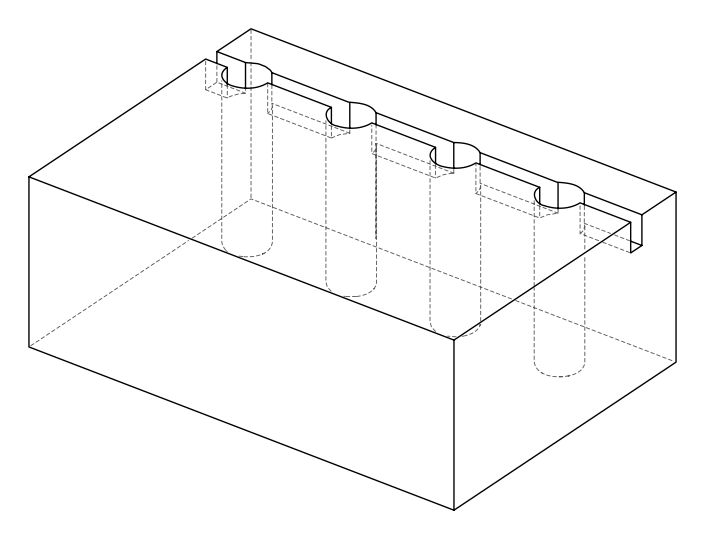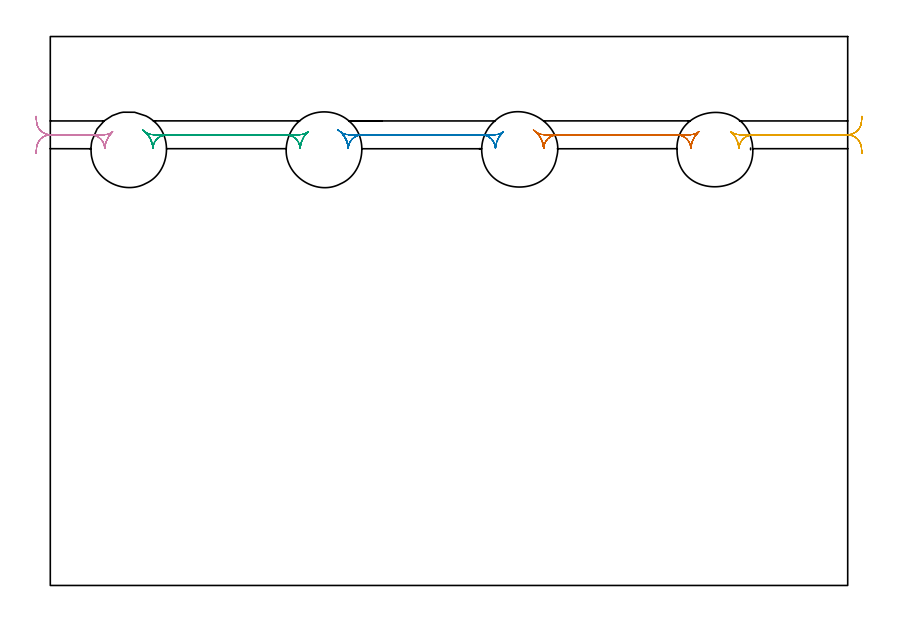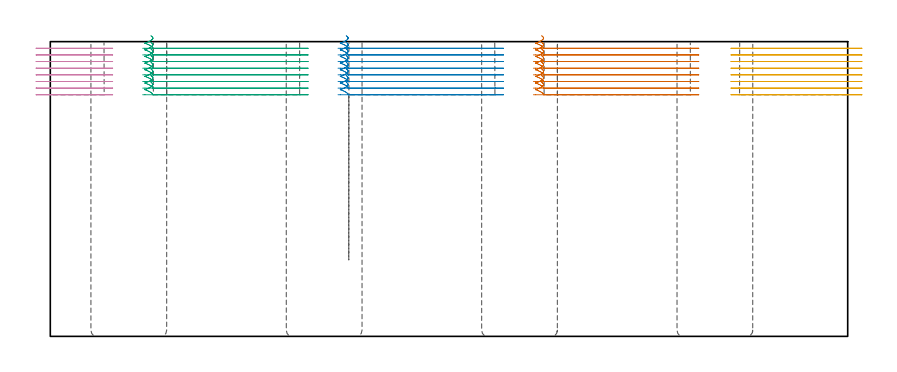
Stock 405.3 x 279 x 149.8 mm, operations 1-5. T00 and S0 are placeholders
(PLAN: 9 operations, 1 tool changes, 73.9 min)
(1 MILL_RECTANGULAR_SLOT | SLOT_RECTANGULAR | UGT0201_132 | Follow Part, ap 3.5, ae 75% | 3.69 min | 40944 mm3)
(2 MILL_RECTANGULAR_SLOT_1 | SLOT_RECTANGULAR_1 | UGT0201_132 | Follow Part, ap 3.5, ae 75% | 3.69 min | 40973 mm3)
(3 MILL_RECTANGULAR_SLOT_2 | SLOT_RECTANGULAR_2 | UGT0201_132 | Follow Part, ap 3.5, ae 75% | 3.69 min | 40939 mm3)
(4 MILL_RECTANGULAR_SLOT_3 | SLOT_RECTANGULAR_3 | UGT0201_132 | Follow Part, ap 3.5, ae 75% | 1.71 min | 16488 mm3)
(5 MILL_RECTANGULAR_SLOT_4 | SLOT_RECTANGULAR_4 | UGT0201_132 | Follow Part, ap 3.5, ae 75% | 2.6 min | 26988 mm3)
(6 MILL_THROUGH_HOLE_FROM_SOLID_MATERIAL | STEP1HOLE | NXT0201_007 | Circular | 14.64 min | 157634 mm3)
(7 MILL_THROUGH_HOLE_FROM_SOLID_MATERIAL_1 | STEP1HOLE_1 | NXT0201_007 | Circular | 14.64 min | 157631 mm3)
(8 MILL_THROUGH_HOLE_FROM_SOLID_MATERIAL_2 | STEP1HOLE_2 | NXT0201_007 | Circular | 14.64 min | 157633 mm3)
(9 MILL_THROUGH_HOLE_FROM_SOLID_MATERIAL_3 | STEP1HOLE_3 | NXT0201_007 | Circular | 14.64 min | 158179 mm3)
(TOOL UGT0201_132 | Carbide End Mill 14.0 | D14 FL30 Z4)
(TOOL NXT0201_007 | ENDMILL 25mm [R216.25-25050GCK54P 1620] | D25 R3 FL54 Z5)
(OP 1 MILL_RECTANGULAR_SLOT)
G17 G21 G94 G90
T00 M6
G54
G17 G0 G90 X249.705 Y226.444 S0 M3
G43 Z159.8 H0
Z152.8
G94 G1 X249.923 Y225.938 Z152.652 F250.
X250.216 Y225.094 Z152.413
X250.447 Y224.231 Z152.173
X250.614 Y223.353 Z151.934
X250.717 Y222.466 Z151.695
X250.734 Y222.116 Z151.601
X250.744 Y222.117 Z151.598
X250.734 Y222.116 Z151.595
X250.717 Y222.466 Z151.502
X250.614 Y223.353 Z151.262
X250.447 Y224.231 Z151.023
X250.216 Y225.094 Z150.784
X249.923 Y225.938 Z150.544
X249.57 Y226.758 Z150.305
X249.157 Y227.551 Z150.065
X248.688 Y228.311 Z149.826
X248.165 Y229.035 Z149.587
X247.59 Y229.719 Z149.347
X246.967 Y230.359 Z149.108
X246.708 Y230.594 Z149.014
X246.714 Y230.601 Z149.012
X246.708 Y230.594 Z149.009
X246.967 Y230.359 Z148.915
X247.59 Y229.719 Z148.676
X248.165 Y229.035 Z148.436
X248.688 Y228.311 Z148.197
X249.157 Y227.551 Z147.958
X249.57 Y226.758 Z147.718
X249.923 Y225.938 Z147.479
X250.216 Y225.094 Z147.239
X250.447 Y224.231 Z147.
X250.614 Y223.353 Z146.761
X250.717 Y222.466 Z146.521
X250.734 Y222.116 Z146.428
X250.744 Y222.117 Z146.425
G2 X257.744 Y229. R7. F500.
G1 X318.556
G2 X325.556 Y222.117 R7.
G1 X325.566 Y222.116
G2 X329.592 Y230.594 R12.25
G1 X329.586 Y230.601
G2 X325.254 Y229.1 R7.
G1 X251.046
G2 X246.714 Y230.601 R7.
G1 X245.536 Y231.529 F250.
G0 Z159.8
X249.705 Y226.444
Z149.425
G1 X249.923 Y225.938 Z149.277
X250.216 Y225.094 Z149.038
X250.447 Y224.231 Z148.798
X250.614 Y223.353 Z148.559
X250.717 Y222.466 Z148.32
X250.734 Y222.116 Z148.226
X250.744 Y222.117 Z148.223
X250.734 Y222.116 Z148.22
X250.717 Y222.466 Z148.127
X250.614 Y223.353 Z147.887
X250.447 Y224.231 Z147.648
X250.216 Y225.094 Z147.409
X249.923 Y225.938 Z147.169
X249.57 Y226.758 Z146.93
X249.157 Y227.551 Z146.69
X248.688 Y228.311 Z146.451
X248.165 Y229.035 Z146.212
X247.59 Y229.719 Z145.972
X246.967 Y230.359 Z145.733
X246.708 Y230.594 Z145.639
X246.714 Y230.601 Z145.637
X246.708 Y230.594 Z145.634
X246.967 Y230.359 Z145.54
X247.59 Y229.719 Z145.301
X248.165 Y229.035 Z145.061
X248.688 Y228.311 Z144.822
X249.157 Y227.551 Z144.583
X249.57 Y226.758 Z144.343
X249.923 Y225.938 Z144.104
X250.216 Y225.094 Z143.865
X250.447 Y224.231 Z143.625
X250.614 Y223.353 Z143.386
X250.717 Y222.466 Z143.146
X250.734 Y222.116 Z143.053
X250.744 Y222.117 Z143.05
G2 X257.744 Y229. R7. F500.
G1 X318.556
G2 X325.556 Y222.117 R7.
G1 X325.566 Y222.116
G2 X329.592 Y230.594 R12.25
G1 X329.586 Y230.601
G2 X325.254 Y229.1 R7.
G1 X251.046
G2 X246.714 Y230.601 R7.
G1 X245.536 Y231.529 F250.
G0 Z159.8
X249.705 Y226.444
Z146.05
G1 X249.923 Y225.938 Z145.902
X250.216 Y225.094 Z145.663
X250.447 Y224.231 Z145.423
X250.614 Y223.353 Z145.184
X250.717 Y222.466 Z144.945
X250.734 Y222.116 Z144.851
X250.744 Y222.117 Z144.848
X250.734 Y222.116 Z144.845
X250.717 Y222.466 Z144.752
X250.614 Y223.353 Z144.512
X250.447 Y224.231 Z144.273
X250.216 Y225.094 Z144.034
X249.923 Y225.938 Z143.794
X249.57 Y226.758 Z143.555
X249.157 Y227.551 Z143.315
X248.688 Y228.311 Z143.076
X248.165 Y229.035 Z142.837
X247.59 Y229.719 Z142.597
X246.967 Y230.359 Z142.358
X246.708 Y230.594 Z142.264
X246.714 Y230.601 Z142.262
X246.708 Y230.594 Z142.259
X246.967 Y230.359 Z142.165
X247.59 Y229.719 Z141.926
X248.165 Y229.035 Z141.686
X248.688 Y228.311 Z141.447
X249.157 Y227.551 Z141.208
X249.57 Y226.758 Z140.968
X249.923 Y225.938 Z140.729
X250.216 Y225.094 Z140.49
X250.447 Y224.231 Z140.25
X250.614 Y223.353 Z140.011
X250.717 Y222.466 Z139.771
X250.734 Y222.116 Z139.678
X250.744 Y222.117 Z139.675
G2 X257.744 Y229. R7. F500.
G1 X318.556
G2 X325.556 Y222.117 R7.
G1 X325.566 Y222.116
G2 X329.592 Y230.594 R12.25
G1 X329.586 Y230.601
G2 X325.254 Y229.1 R7.
G1 X251.046
G2 X246.714 Y230.601 R7.
G1 X245.536 Y231.529 F250.
G0 Z159.8
X249.705 Y226.444
Z142.675
G1 X249.923 Y225.938 Z142.527
X250.216 Y225.094 Z142.288
X250.447 Y224.231 Z142.048
X250.614 Y223.353 Z141.809
X250.717 Y222.466 Z141.57
X250.734 Y222.116 Z141.476
X250.744 Y222.117 Z141.473
X250.734 Y222.116 Z141.471
X250.717 Y222.466 Z141.377
X250.614 Y223.353 Z141.137
X250.447 Y224.231 Z140.898
X250.216 Y225.094 Z140.659
X249.923 Y225.938 Z140.419
X249.57 Y226.758 Z140.18
X249.157 Y227.551 Z139.941
X248.688 Y228.311 Z139.701
X248.165 Y229.035 Z139.462
X247.59 Y229.719 Z139.222
X246.967 Y230.359 Z138.983
X246.708 Y230.594 Z138.889
X246.714 Y230.601 Z138.887
X246.708 Y230.594 Z138.884
X246.967 Y230.359 Z138.79
X247.59 Y229.719 Z138.551
X248.165 Y229.035 Z138.311
X248.688 Y228.311 Z138.072
X249.157 Y227.551 Z137.833
X249.57 Y226.758 Z137.593
X249.923 Y225.938 Z137.354
X250.216 Y225.094 Z137.115
X250.447 Y224.231 Z136.875
X250.614 Y223.353 Z136.636
X250.717 Y222.466 Z136.396
X250.734 Y222.116 Z136.303
X250.744 Y222.117 Z136.3
G2 X257.744 Y229. R7. F500.
G1 X318.556
G2 X325.556 Y222.117 R7.
G1 X325.566 Y222.116
G2 X329.592 Y230.594 R12.25
G1 X329.586 Y230.601
G2 X325.254 Y229.1 R7.
G1 X251.046
G2 X246.714 Y230.601 R7.
G1 X245.536 Y231.529 F250.
G0 Z159.8
X249.705 Y226.444
Z139.3
G1 X249.923 Y225.938 Z139.152
X250.216 Y225.094 Z138.913
X250.447 Y224.231 Z138.673
X250.614 Y223.353 Z138.434
X250.717 Y222.466 Z138.195
X250.734 Y222.116 Z138.101
X250.744 Y222.117 Z138.098
X250.734 Y222.116 Z138.096
X250.717 Y222.466 Z138.002
X250.614 Y223.353 Z137.762
X250.447 Y224.231 Z137.523
X250.216 Y225.094 Z137.284
X249.923 Y225.938 Z137.044
X249.57 Y226.758 Z136.805
X249.157 Y227.551 Z136.566
X248.688 Y228.311 Z136.326
X248.165 Y229.035 Z136.087
X247.59 Y229.719 Z135.847
X246.967 Y230.359 Z135.608
X246.708 Y230.594 Z135.514
X246.714 Y230.601 Z135.512
X246.708 Y230.594 Z135.509
X246.967 Y230.359 Z135.415
X247.59 Y229.719 Z135.176
X248.165 Y229.035 Z134.936
X248.688 Y228.311 Z134.697
X249.157 Y227.551 Z134.458
X249.57 Y226.758 Z134.218
X249.923 Y225.938 Z133.979
X250.216 Y225.094 Z133.74
X250.447 Y224.231 Z133.5
X250.614 Y223.353 Z133.261
X250.717 Y222.466 Z133.021
X250.734 Y222.116 Z132.928
X250.744 Y222.117 Z132.925
G2 X257.744 Y229. R7. F500.
G1 X318.556
G2 X325.556 Y222.117 R7.
G1 X325.566 Y222.116
G2 X329.592 Y230.594 R12.25
G1 X329.586 Y230.601
G2 X325.254 Y229.1 R7.
G1 X251.046
G2 X246.714 Y230.601 R7.
G1 X245.536 Y231.529 F250.
G0 Z159.8
X249.705 Y226.444
Z135.925
G1 X249.923 Y225.938 Z135.777
X250.216 Y225.094 Z135.538
X250.447 Y224.231 Z135.298
X250.614 Y223.353 Z135.059
X250.717 Y222.466 Z134.82
X250.734 Y222.116 Z134.726
X250.744 Y222.117 Z134.723
X250.734 Y222.116 Z134.721
X250.717 Y222.466 Z134.627
X250.614 Y223.353 Z134.387
X250.447 Y224.231 Z134.148
X250.216 Y225.094 Z133.909
X249.923 Y225.938 Z133.669
X249.57 Y226.758 Z133.43
X249.157 Y227.551 Z133.191
X248.688 Y228.311 Z132.951
X248.165 Y229.035 Z132.712
X247.59 Y229.719 Z132.472
X246.967 Y230.359 Z132.233
X246.708 Y230.594 Z132.139
X246.714 Y230.601 Z132.137
X246.708 Y230.594 Z132.134
X246.967 Y230.359 Z132.04
X247.59 Y229.719 Z131.801
X248.165 Y229.035 Z131.561
X248.688 Y228.311 Z131.322
X249.157 Y227.551 Z131.083
X249.57 Y226.758 Z130.843
X249.923 Y225.938 Z130.604
X250.216 Y225.094 Z130.365
X250.447 Y224.231 Z130.125
X250.614 Y223.353 Z129.886
X250.717 Y222.466 Z129.646
X250.734 Y222.116 Z129.553
X250.744 Y222.117 Z129.55
G2 X257.744 Y229. R7. F500.
G1 X318.556
G2 X325.556 Y222.117 R7.
G1 X325.566 Y222.116
G2 X329.592 Y230.594 R12.25
G1 X329.586 Y230.601
G2 X325.254 Y229.1 R7.
G1 X251.046
G2 X246.714 Y230.601 R7.
G1 X245.536 Y231.529 F250.
G0 Z159.8
X249.705 Y226.444
Z132.55
G1 X249.923 Y225.938 Z132.402
X250.216 Y225.094 Z132.163
X250.447 Y224.231 Z131.923
X250.614 Y223.353 Z131.684
X250.717 Y222.466 Z131.445
X250.734 Y222.116 Z131.351
X250.744 Y222.117 Z131.348
X250.734 Y222.116 Z131.346
X250.717 Y222.466 Z131.252
X250.614 Y223.353 Z131.012
X250.447 Y224.231 Z130.773
X250.216 Y225.094 Z130.534
X249.923 Y225.938 Z130.294
X249.57 Y226.758 Z130.055
X249.157 Y227.551 Z129.816
X248.688 Y228.311 Z129.576
X248.165 Y229.035 Z129.337
X247.59 Y229.719 Z129.097
X246.967 Y230.359 Z128.858
X246.708 Y230.594 Z128.764
X246.714 Y230.601 Z128.762
X246.708 Y230.594 Z128.759
X246.967 Y230.359 Z128.665
X247.59 Y229.719 Z128.426
X248.165 Y229.035 Z128.186
X248.688 Y228.311 Z127.947
X249.157 Y227.551 Z127.708
X249.57 Y226.758 Z127.468
X249.923 Y225.938 Z127.229
X250.216 Y225.094 Z126.99
X250.447 Y224.231 Z126.75
X250.614 Y223.353 Z126.511
X250.717 Y222.466 Z126.271
X250.734 Y222.116 Z126.178
X250.744 Y222.117 Z126.175
G2 X257.744 Y229. R7. F500.
G1 X318.556
G2 X325.556 Y222.117 R7.
G1 X325.566 Y222.116
G2 X329.592 Y230.594 R12.25
G1 X329.586 Y230.601
G2 X325.254 Y229.1 R7.
G1 X251.046
G2 X246.714 Y230.601 R7.
G1 X245.536 Y231.529 F250.
G0 Z159.8
X249.705 Y226.444
Z129.175
G1 X249.923 Y225.938 Z129.027
X250.216 Y225.094 Z128.788
X250.447 Y224.231 Z128.548
X250.614 Y223.353 Z128.309
X250.717 Y222.466 Z128.07
X250.734 Y222.116 Z127.976
X250.744 Y222.117 Z127.973
X250.734 Y222.116 Z127.971
X250.717 Y222.466 Z127.877
X250.614 Y223.353 Z127.637
X250.447 Y224.231 Z127.398
X250.216 Y225.094 Z127.159
X249.923 Y225.938 Z126.919
X249.57 Y226.758 Z126.68
X249.157 Y227.551 Z126.441
X248.688 Y228.311 Z126.201
X248.165 Y229.035 Z125.962
X247.59 Y229.719 Z125.722
X246.967 Y230.359 Z125.483
X246.708 Y230.594 Z125.389
X246.714 Y230.601 Z125.387
X246.708 Y230.594 Z125.384
X246.967 Y230.359 Z125.29
X247.59 Y229.719 Z125.051
X248.165 Y229.035 Z124.811
X248.688 Y228.311 Z124.572
X249.157 Y227.551 Z124.333
X249.57 Y226.758 Z124.093
X249.923 Y225.938 Z123.854
X250.216 Y225.094 Z123.615
X250.447 Y224.231 Z123.375
X250.614 Y223.353 Z123.136
X250.717 Y222.466 Z122.896
X250.734 Y222.116 Z122.803
X250.744 Y222.117 Z122.8
G2 X257.744 Y229. R7. F500.
G1 X318.556
G2 X325.556 Y222.117 R7.
G1 X325.566 Y222.116
G2 X329.592 Y230.594 R12.25
G1 X329.586 Y230.601
G2 X325.254 Y229.1 R7.
G1 X251.046
G2 X246.714 Y230.601 R7.
G1 X245.536 Y231.529 F250.
G0 Z159.8
M5
M2
(OP 2 MILL_RECTANGULAR_SLOT_1)
G17 G21 G94 G90
T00 M6
G54
G17 G0 G90 X150.405 Y226.444 S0 M3
G43 Z159.8 H0
Z152.8
G94 G1 X150.623 Y225.938 Z152.652 F250.
X150.916 Y225.094 Z152.413
X151.147 Y224.231 Z152.173
X151.314 Y223.353 Z151.934
X151.417 Y222.466 Z151.695
X151.434 Y222.116 Z151.601
X151.444 Y222.117 Z151.598
X151.434 Y222.116 Z151.595
X151.417 Y222.466 Z151.502
X151.314 Y223.353 Z151.262
X151.147 Y224.231 Z151.023
X150.916 Y225.094 Z150.784
X150.623 Y225.938 Z150.544
X150.27 Y226.758 Z150.305
X149.857 Y227.551 Z150.065
X149.388 Y228.311 Z149.826
X148.865 Y229.035 Z149.587
X148.29 Y229.719 Z149.347
X147.667 Y230.359 Z149.108
X147.408 Y230.594 Z149.014
X147.414 Y230.601 Z149.012
X147.408 Y230.594 Z149.009
X147.667 Y230.359 Z148.915
X148.29 Y229.719 Z148.676
X148.865 Y229.035 Z148.436
X149.388 Y228.311 Z148.197
X149.857 Y227.551 Z147.958
X150.27 Y226.758 Z147.718
X150.623 Y225.938 Z147.479
X150.916 Y225.094 Z147.239
X151.147 Y224.231 Z147.
X151.314 Y223.353 Z146.761
X151.417 Y222.466 Z146.521
X151.434 Y222.116 Z146.428
X151.444 Y222.117 Z146.425
G2 X158.444 Y229. R7. F500.
G1 X219.256
G2 X226.256 Y222.117 R7.
G1 X226.266 Y222.116
G2 X230.292 Y230.594 R12.25
G1 X230.286 Y230.601
G2 X225.954 Y229.1 R7.
G1 X151.746
G2 X147.414 Y230.601 R7.
G1 X146.236 Y231.529 F250.
G0 Z159.8
X150.405 Y226.444
Z149.425
G1 X150.623 Y225.938 Z149.277
X150.916 Y225.094 Z149.038
X151.147 Y224.231 Z148.798
X151.314 Y223.353 Z148.559
X151.417 Y222.466 Z148.32
X151.434 Y222.116 Z148.226
X151.444 Y222.117 Z148.223
X151.434 Y222.116 Z148.22
X151.417 Y222.466 Z148.127
X151.314 Y223.353 Z147.887
X151.147 Y224.231 Z147.648
X150.916 Y225.094 Z147.409
X150.623 Y225.938 Z147.169
X150.27 Y226.758 Z146.93
X149.857 Y227.551 Z146.69
X149.388 Y228.311 Z146.451
X148.865 Y229.035 Z146.212
X148.29 Y229.719 Z145.972
X147.667 Y230.359 Z145.733
X147.408 Y230.594 Z145.639
X147.414 Y230.601 Z145.637
X147.408 Y230.594 Z145.634
X147.667 Y230.359 Z145.54
X148.29 Y229.719 Z145.301
X148.865 Y229.035 Z145.061
X149.388 Y228.311 Z144.822
X149.857 Y227.551 Z144.583
X150.27 Y226.758 Z144.343
X150.623 Y225.938 Z144.104
X150.916 Y225.094 Z143.865
X151.147 Y224.231 Z143.625
X151.314 Y223.353 Z143.386
X151.417 Y222.466 Z143.146
X151.434 Y222.116 Z143.053
X151.444 Y222.117 Z143.05
G2 X158.444 Y229. R7. F500.
G1 X219.256
G2 X226.256 Y222.117 R7.
G1 X226.266 Y222.116
G2 X230.292 Y230.594 R12.25
G1 X230.286 Y230.601
G2 X225.954 Y229.1 R7.
G1 X151.746
G2 X147.414 Y230.601 R7.
G1 X146.236 Y231.529 F250.
G0 Z159.8
X150.405 Y226.444
Z146.05
G1 X150.623 Y225.938 Z145.902
X150.916 Y225.094 Z145.663
X151.147 Y224.231 Z145.423
X151.314 Y223.353 Z145.184
X151.417 Y222.466 Z144.945
X151.434 Y222.116 Z144.851
X151.444 Y222.117 Z144.848
X151.434 Y222.116 Z144.845
X151.417 Y222.466 Z144.752
X151.314 Y223.353 Z144.512
X151.147 Y224.231 Z144.273
X150.916 Y225.094 Z144.034
X150.623 Y225.938 Z143.794
X150.27 Y226.758 Z143.555
X149.857 Y227.551 Z143.315
X149.388 Y228.311 Z143.076
X148.865 Y229.035 Z142.837
X148.29 Y229.719 Z142.597
X147.667 Y230.359 Z142.358
X147.408 Y230.594 Z142.264
X147.414 Y230.601 Z142.262
X147.408 Y230.594 Z142.259
X147.667 Y230.359 Z142.165
X148.29 Y229.719 Z141.926
X148.865 Y229.035 Z141.686
X149.388 Y228.311 Z141.447
X149.857 Y227.551 Z141.208
X150.27 Y226.758 Z140.968
X150.623 Y225.938 Z140.729
X150.916 Y225.094 Z140.49
X151.147 Y224.231 Z140.25
X151.314 Y223.353 Z140.011
X151.417 Y222.466 Z139.771
X151.434 Y222.116 Z139.678
X151.444 Y222.117 Z139.675
G2 X158.444 Y229. R7. F500.
G1 X219.256
G2 X226.256 Y222.117 R7.
G1 X226.266 Y222.116
G2 X230.292 Y230.594 R12.25
G1 X230.286 Y230.601
G2 X225.954 Y229.1 R7.
G1 X151.746
G2 X147.414 Y230.601 R7.
G1 X146.236 Y231.529 F250.
G0 Z159.8
X150.405 Y226.444
Z142.675
G1 X150.623 Y225.938 Z142.527
X150.916 Y225.094 Z142.288
X151.147 Y224.231 Z142.048
X151.314 Y223.353 Z141.809
X151.417 Y222.466 Z141.57
X151.434 Y222.116 Z141.476
X151.444 Y222.117 Z141.473
X151.434 Y222.116 Z141.471
X151.417 Y222.466 Z141.377
X151.314 Y223.353 Z141.137
X151.147 Y224.231 Z140.898
X150.916 Y225.094 Z140.659
X150.623 Y225.938 Z140.419
X150.27 Y226.758 Z140.18
X149.857 Y227.551 Z139.941
X149.388 Y228.311 Z139.701
X148.865 Y229.035 Z139.462
X148.29 Y229.719 Z139.222
X147.667 Y230.359 Z138.983
X147.408 Y230.594 Z138.889
X147.414 Y230.601 Z138.887
X147.408 Y230.594 Z138.884
X147.667 Y230.359 Z138.79
X148.29 Y229.719 Z138.551
X148.865 Y229.035 Z138.311
X149.388 Y228.311 Z138.072
X149.857 Y227.551 Z137.833
X150.27 Y226.758 Z137.593
X150.623 Y225.938 Z137.354
X150.916 Y225.094 Z137.115
X151.147 Y224.231 Z136.875
X151.314 Y223.353 Z136.636
X151.417 Y222.466 Z136.396
X151.434 Y222.116 Z136.303
X151.444 Y222.117 Z136.3
G2 X158.444 Y229. R7. F500.
G1 X219.256
G2 X226.256 Y222.117 R7.
G1 X226.266 Y222.116
G2 X230.292 Y230.594 R12.25
G1 X230.286 Y230.601
G2 X225.954 Y229.1 R7.
G1 X151.746
G2 X147.414 Y230.601 R7.
G1 X146.236 Y231.529 F250.
G0 Z159.8
X150.405 Y226.444
Z139.3
G1 X150.623 Y225.938 Z139.152
X150.916 Y225.094 Z138.913
X151.147 Y224.231 Z138.673
X151.314 Y223.353 Z138.434
X151.417 Y222.466 Z138.195
X151.434 Y222.116 Z138.101
X151.444 Y222.117 Z138.098
X151.434 Y222.116 Z138.096
X151.417 Y222.466 Z138.002
X151.314 Y223.353 Z137.762
X151.147 Y224.231 Z137.523
X150.916 Y225.094 Z137.284
X150.623 Y225.938 Z137.044
X150.27 Y226.758 Z136.805
X149.857 Y227.551 Z136.566
X149.388 Y228.311 Z136.326
X148.865 Y229.035 Z136.087
X148.29 Y229.719 Z135.847
X147.667 Y230.359 Z135.608
X147.408 Y230.594 Z135.514
X147.414 Y230.601 Z135.512
X147.408 Y230.594 Z135.509
X147.667 Y230.359 Z135.415
X148.29 Y229.719 Z135.176
X148.865 Y229.035 Z134.936
X149.388 Y228.311 Z134.697
X149.857 Y227.551 Z134.458
X150.27 Y226.758 Z134.218
X150.623 Y225.938 Z133.979
X150.916 Y225.094 Z133.74
X151.147 Y224.231 Z133.5
X151.314 Y223.353 Z133.261
X151.417 Y222.466 Z133.021
X151.434 Y222.116 Z132.928
X151.444 Y222.117 Z132.925
G2 X158.444 Y229. R7. F500.
G1 X219.256
G2 X226.256 Y222.117 R7.
G1 X226.266 Y222.116
G2 X230.292 Y230.594 R12.25
G1 X230.286 Y230.601
G2 X225.954 Y229.1 R7.
G1 X151.746
G2 X147.414 Y230.601 R7.
G1 X146.236 Y231.529 F250.
G0 Z159.8
X150.405 Y226.444
Z135.925
G1 X150.623 Y225.938 Z135.777
X150.916 Y225.094 Z135.538
X151.147 Y224.231 Z135.298
X151.314 Y223.353 Z135.059
X151.417 Y222.466 Z134.82
X151.434 Y222.116 Z134.726
X151.444 Y222.117 Z134.723
X151.434 Y222.116 Z134.721
X151.417 Y222.466 Z134.627
X151.314 Y223.353 Z134.387
X151.147 Y224.231 Z134.148
X150.916 Y225.094 Z133.909
X150.623 Y225.938 Z133.669
X150.27 Y226.758 Z133.43
X149.857 Y227.551 Z133.191
X149.388 Y228.311 Z132.951
X148.865 Y229.035 Z132.712
X148.29 Y229.719 Z132.472
X147.667 Y230.359 Z132.233
X147.408 Y230.594 Z132.139
X147.414 Y230.601 Z132.137
X147.408 Y230.594 Z132.134
X147.667 Y230.359 Z132.04
X148.29 Y229.719 Z131.801
X148.865 Y229.035 Z131.561
X149.388 Y228.311 Z131.322
X149.857 Y227.551 Z131.083
X150.27 Y226.758 Z130.843
X150.623 Y225.938 Z130.604
X150.916 Y225.094 Z130.365
X151.147 Y224.231 Z130.125
X151.314 Y223.353 Z129.886
X151.417 Y222.466 Z129.646
X151.434 Y222.116 Z129.553
X151.444 Y222.117 Z129.55
G2 X158.444 Y229. R7. F500.
G1 X219.256
G2 X226.256 Y222.117 R7.
G1 X226.266 Y222.116
G2 X230.292 Y230.594 R12.25
G1 X230.286 Y230.601
G2 X225.954 Y229.1 R7.
G1 X151.746
G2 X147.414 Y230.601 R7.
G1 X146.236 Y231.529 F250.
G0 Z159.8
X150.405 Y226.444
Z132.55
G1 X150.623 Y225.938 Z132.402
X150.916 Y225.094 Z132.163
X151.147 Y224.231 Z131.923
X151.314 Y223.353 Z131.684
X151.417 Y222.466 Z131.445
X151.434 Y222.116 Z131.351
X151.444 Y222.117 Z131.348
X151.434 Y222.116 Z131.346
X151.417 Y222.466 Z131.252
X151.314 Y223.353 Z131.012
X151.147 Y224.231 Z130.773
X150.916 Y225.094 Z130.534
X150.623 Y225.938 Z130.294
X150.27 Y226.758 Z130.055
X149.857 Y227.551 Z129.816
X149.388 Y228.311 Z129.576
X148.865 Y229.035 Z129.337
X148.29 Y229.719 Z129.097
X147.667 Y230.359 Z128.858
X147.408 Y230.594 Z128.764
X147.414 Y230.601 Z128.762
X147.408 Y230.594 Z128.759
X147.667 Y230.359 Z128.665
X148.29 Y229.719 Z128.426
X148.865 Y229.035 Z128.186
X149.388 Y228.311 Z127.947
X149.857 Y227.551 Z127.708
X150.27 Y226.758 Z127.468
X150.623 Y225.938 Z127.229
X150.916 Y225.094 Z126.99
X151.147 Y224.231 Z126.75
X151.314 Y223.353 Z126.511
X151.417 Y222.466 Z126.271
X151.434 Y222.116 Z126.178
X151.444 Y222.117 Z126.175
G2 X158.444 Y229. R7. F500.
G1 X219.256
G2 X226.256 Y222.117 R7.
G1 X226.266 Y222.116
G2 X230.292 Y230.594 R12.25
G1 X230.286 Y230.601
G2 X225.954 Y229.1 R7.
G1 X151.746
G2 X147.414 Y230.601 R7.
G1 X146.236 Y231.529 F250.
G0 Z159.8
X150.405 Y226.444
Z129.175
G1 X150.623 Y225.938 Z129.027
X150.916 Y225.094 Z128.788
X151.147 Y224.231 Z128.548
X151.314 Y223.353 Z128.309
X151.417 Y222.466 Z128.07
X151.434 Y222.116 Z127.976
X151.444 Y222.117 Z127.973
X151.434 Y222.116 Z127.971
X151.417 Y222.466 Z127.877
X151.314 Y223.353 Z127.637
X151.147 Y224.231 Z127.398
X150.916 Y225.094 Z127.159
X150.623 Y225.938 Z126.919
X150.27 Y226.758 Z126.68
X149.857 Y227.551 Z126.441
X149.388 Y228.311 Z126.201
X148.865 Y229.035 Z125.962
X148.29 Y229.719 Z125.722
X147.667 Y230.359 Z125.483
X147.408 Y230.594 Z125.389
X147.414 Y230.601 Z125.387
X147.408 Y230.594 Z125.384
X147.667 Y230.359 Z125.29
X148.29 Y229.719 Z125.051
X148.865 Y229.035 Z124.811
X149.388 Y228.311 Z124.572
X149.857 Y227.551 Z124.333
X150.27 Y226.758 Z124.093
X150.623 Y225.938 Z123.854
X150.916 Y225.094 Z123.615
X151.147 Y224.231 Z123.375
X151.314 Y223.353 Z123.136
X151.417 Y222.466 Z122.896
X151.434 Y222.116 Z122.803
X151.444 Y222.117 Z122.8
G2 X158.444 Y229. R7. F500.
G1 X219.256
G2 X226.256 Y222.117 R7.
G1 X226.266 Y222.116
G2 X230.292 Y230.594 R12.25
G1 X230.286 Y230.601
G2 X225.954 Y229.1 R7.
G1 X151.746
G2 X147.414 Y230.601 R7.
G1 X146.236 Y231.529 F250.
G0 Z159.8
M5
M2
(OP 3 MILL_RECTANGULAR_SLOT_2)
G17 G21 G94 G90
T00 M6
G54
G17 G0 G90 X51.105 Y226.444 S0 M3
G43 Z159.8 H0
Z152.8
G94 G1 X51.323 Y225.938 Z152.652 F250.
X51.616 Y225.094 Z152.413
X51.847 Y224.231 Z152.173
X52.014 Y223.353 Z151.934
X52.117 Y222.466 Z151.695
X52.134 Y222.116 Z151.601
X52.144 Y222.117 Z151.598
X52.134 Y222.116 Z151.595
X52.117 Y222.466 Z151.502
X52.014 Y223.353 Z151.262
X51.847 Y224.231 Z151.023
X51.616 Y225.094 Z150.784
X51.323 Y225.938 Z150.544
X50.97 Y226.758 Z150.305
X50.557 Y227.551 Z150.065
X50.088 Y228.311 Z149.826
X49.565 Y229.035 Z149.587
X48.99 Y229.719 Z149.347
X48.367 Y230.359 Z149.108
X48.108 Y230.594 Z149.014
X48.114 Y230.601 Z149.012
X48.108 Y230.594 Z149.009
X48.367 Y230.359 Z148.915
X48.99 Y229.719 Z148.676
X49.565 Y229.035 Z148.436
X50.088 Y228.311 Z148.197
X50.557 Y227.551 Z147.958
X50.97 Y226.758 Z147.718
X51.323 Y225.938 Z147.479
X51.616 Y225.094 Z147.239
X51.847 Y224.231 Z147.
X52.014 Y223.353 Z146.761
X52.117 Y222.466 Z146.521
X52.134 Y222.116 Z146.428
X52.144 Y222.117 Z146.425
G2 X59.144 Y229. R7. F500.
G1 X119.956
G2 X126.956 Y222.117 R7.
G1 X126.966 Y222.116
G2 X130.992 Y230.594 R12.25
G1 X130.986 Y230.601
G2 X126.654 Y229.1 R7.
G1 X52.446
G2 X48.114 Y230.601 R7.
G1 X46.936 Y231.529 F250.
G0 Z159.8
X51.105 Y226.444
Z149.425
G1 X51.323 Y225.938 Z149.277
X51.616 Y225.094 Z149.038
X51.847 Y224.231 Z148.798
X52.014 Y223.353 Z148.559
X52.117 Y222.466 Z148.32
X52.134 Y222.116 Z148.226
X52.144 Y222.117 Z148.223
X52.134 Y222.116 Z148.22
X52.117 Y222.466 Z148.127
X52.014 Y223.353 Z147.887
X51.847 Y224.231 Z147.648
X51.616 Y225.094 Z147.409
X51.323 Y225.938 Z147.169
X50.97 Y226.758 Z146.93
X50.557 Y227.551 Z146.69
X50.088 Y228.311 Z146.451
X49.565 Y229.035 Z146.212
X48.99 Y229.719 Z145.972
X48.367 Y230.359 Z145.733
X48.108 Y230.594 Z145.639
X48.114 Y230.601 Z145.637
X48.108 Y230.594 Z145.634
X48.367 Y230.359 Z145.54
X48.99 Y229.719 Z145.301
X49.565 Y229.035 Z145.061
X50.088 Y228.311 Z144.822
X50.557 Y227.551 Z144.583
X50.97 Y226.758 Z144.343
X51.323 Y225.938 Z144.104
X51.616 Y225.094 Z143.865
X51.847 Y224.231 Z143.625
X52.014 Y223.353 Z143.386
X52.117 Y222.466 Z143.146
X52.134 Y222.116 Z143.053
X52.144 Y222.117 Z143.05
G2 X59.144 Y229. R7. F500.
G1 X119.956
G2 X126.956 Y222.117 R7.
G1 X126.966 Y222.116
G2 X130.992 Y230.594 R12.25
G1 X130.986 Y230.601
G2 X126.654 Y229.1 R7.
G1 X52.446
G2 X48.114 Y230.601 R7.
G1 X46.936 Y231.529 F250.
G0 Z159.8
X51.105 Y226.444
Z146.05
G1 X51.323 Y225.938 Z145.902
X51.616 Y225.094 Z145.663
X51.847 Y224.231 Z145.423
X52.014 Y223.353 Z145.184
X52.117 Y222.466 Z144.945
X52.134 Y222.116 Z144.851
X52.144 Y222.117 Z144.848
X52.134 Y222.116 Z144.845
X52.117 Y222.466 Z144.752
X52.014 Y223.353 Z144.512
X51.847 Y224.231 Z144.273
X51.616 Y225.094 Z144.034
X51.323 Y225.938 Z143.794
X50.97 Y226.758 Z143.555
X50.557 Y227.551 Z143.315
X50.088 Y228.311 Z143.076
X49.565 Y229.035 Z142.837
X48.99 Y229.719 Z142.597
X48.367 Y230.359 Z142.358
X48.108 Y230.594 Z142.264
X48.114 Y230.601 Z142.262
X48.108 Y230.594 Z142.259
X48.367 Y230.359 Z142.165
X48.99 Y229.719 Z141.926
X49.565 Y229.035 Z141.686
X50.088 Y228.311 Z141.447
X50.557 Y227.551 Z141.208
X50.97 Y226.758 Z140.968
X51.323 Y225.938 Z140.729
X51.616 Y225.094 Z140.49
X51.847 Y224.231 Z140.25
X52.014 Y223.353 Z140.011
X52.117 Y222.466 Z139.771
X52.134 Y222.116 Z139.678
X52.144 Y222.117 Z139.675
G2 X59.144 Y229. R7. F500.
G1 X119.956
G2 X126.956 Y222.117 R7.
G1 X126.966 Y222.116
G2 X130.992 Y230.594 R12.25
G1 X130.986 Y230.601
G2 X126.654 Y229.1 R7.
G1 X52.446
G2 X48.114 Y230.601 R7.
G1 X46.936 Y231.529 F250.
G0 Z159.8
X51.105 Y226.444
Z142.675
G1 X51.323 Y225.938 Z142.527
X51.616 Y225.094 Z142.288
X51.847 Y224.231 Z142.048
X52.014 Y223.353 Z141.809
X52.117 Y222.466 Z141.57
X52.134 Y222.116 Z141.476
X52.144 Y222.117 Z141.473
X52.134 Y222.116 Z141.471
X52.117 Y222.466 Z141.377
X52.014 Y223.353 Z141.137
X51.847 Y224.231 Z140.898
X51.616 Y225.094 Z140.659
X51.323 Y225.938 Z140.419
X50.97 Y226.758 Z140.18
X50.557 Y227.551 Z139.941
X50.088 Y228.311 Z139.701
X49.565 Y229.035 Z139.462
X48.99 Y229.719 Z139.222
X48.367 Y230.359 Z138.983
X48.108 Y230.594 Z138.889
X48.114 Y230.601 Z138.887
X48.108 Y230.594 Z138.884
X48.367 Y230.359 Z138.79
X48.99 Y229.719 Z138.551
X49.565 Y229.035 Z138.311
X50.088 Y228.311 Z138.072
X50.557 Y227.551 Z137.833
X50.97 Y226.758 Z137.593
X51.323 Y225.938 Z137.354
X51.616 Y225.094 Z137.115
X51.847 Y224.231 Z136.875
X52.014 Y223.353 Z136.636
X52.117 Y222.466 Z136.396
X52.134 Y222.116 Z136.303
X52.144 Y222.117 Z136.3
G2 X59.144 Y229. R7. F500.
G1 X119.956
G2 X126.956 Y222.117 R7.
G1 X126.966 Y222.116
G2 X130.992 Y230.594 R12.25
G1 X130.986 Y230.601
G2 X126.654 Y229.1 R7.
G1 X52.446
G2 X48.114 Y230.601 R7.
G1 X46.936 Y231.529 F250.
G0 Z159.8
X51.105 Y226.444
Z139.3
G1 X51.323 Y225.938 Z139.152
X51.616 Y225.094 Z138.913
X51.847 Y224.231 Z138.673
X52.014 Y223.353 Z138.434
X52.117 Y222.466 Z138.195
X52.134 Y222.116 Z138.101
X52.144 Y222.117 Z138.098
X52.134 Y222.116 Z138.096
X52.117 Y222.466 Z138.002
X52.014 Y223.353 Z137.762
X51.847 Y224.231 Z137.523
X51.616 Y225.094 Z137.284
X51.323 Y225.938 Z137.044
X50.97 Y226.758 Z136.805
X50.557 Y227.551 Z136.566
X50.088 Y228.311 Z136.326
X49.565 Y229.035 Z136.087
X48.99 Y229.719 Z135.847
X48.367 Y230.359 Z135.608
X48.108 Y230.594 Z135.514
X48.114 Y230.601 Z135.512
X48.108 Y230.594 Z135.509
X48.367 Y230.359 Z135.415
X48.99 Y229.719 Z135.176
X49.565 Y229.035 Z134.936
X50.088 Y228.311 Z134.697
X50.557 Y227.551 Z134.458
X50.97 Y226.758 Z134.218
X51.323 Y225.938 Z133.979
X51.616 Y225.094 Z133.74
X51.847 Y224.231 Z133.5
X52.014 Y223.353 Z133.261
X52.117 Y222.466 Z133.021
X52.134 Y222.116 Z132.928
X52.144 Y222.117 Z132.925
G2 X59.144 Y229. R7. F500.
G1 X119.956
G2 X126.956 Y222.117 R7.
G1 X126.966 Y222.116
G2 X130.992 Y230.594 R12.25
G1 X130.986 Y230.601
G2 X126.654 Y229.1 R7.
G1 X52.446
G2 X48.114 Y230.601 R7.
G1 X46.936 Y231.529 F250.
G0 Z159.8
X51.105 Y226.444
Z135.925
G1 X51.323 Y225.938 Z135.777
X51.616 Y225.094 Z135.538
X51.847 Y224.231 Z135.298
X52.014 Y223.353 Z135.059
X52.117 Y222.466 Z134.82
X52.134 Y222.116 Z134.726
X52.144 Y222.117 Z134.723
X52.134 Y222.116 Z134.721
X52.117 Y222.466 Z134.627
X52.014 Y223.353 Z134.387
X51.847 Y224.231 Z134.148
X51.616 Y225.094 Z133.909
X51.323 Y225.938 Z133.669
X50.97 Y226.758 Z133.43
X50.557 Y227.551 Z133.191
X50.088 Y228.311 Z132.951
X49.565 Y229.035 Z132.712
X48.99 Y229.719 Z132.472
X48.367 Y230.359 Z132.233
X48.108 Y230.594 Z132.139
X48.114 Y230.601 Z132.137
X48.108 Y230.594 Z132.134
X48.367 Y230.359 Z132.04
X48.99 Y229.719 Z131.801
X49.565 Y229.035 Z131.561
X50.088 Y228.311 Z131.322
X50.557 Y227.551 Z131.083
X50.97 Y226.758 Z130.843
X51.323 Y225.938 Z130.604
X51.616 Y225.094 Z130.365
X51.847 Y224.231 Z130.125
X52.014 Y223.353 Z129.886
X52.117 Y222.466 Z129.646
X52.134 Y222.116 Z129.553
X52.144 Y222.117 Z129.55
G2 X59.144 Y229. R7. F500.
G1 X119.956
G2 X126.956 Y222.117 R7.
G1 X126.966 Y222.116
G2 X130.992 Y230.594 R12.25
G1 X130.986 Y230.601
G2 X126.654 Y229.1 R7.
G1 X52.446
G2 X48.114 Y230.601 R7.
G1 X46.936 Y231.529 F250.
G0 Z159.8
X51.105 Y226.444
Z132.55
G1 X51.323 Y225.938 Z132.402
X51.616 Y225.094 Z132.163
X51.847 Y224.231 Z131.923
X52.014 Y223.353 Z131.684
X52.117 Y222.466 Z131.445
X52.134 Y222.116 Z131.351
X52.144 Y222.117 Z131.348
X52.134 Y222.116 Z131.346
X52.117 Y222.466 Z131.252
X52.014 Y223.353 Z131.012
X51.847 Y224.231 Z130.773
X51.616 Y225.094 Z130.534
X51.323 Y225.938 Z130.294
X50.97 Y226.758 Z130.055
X50.557 Y227.551 Z129.816
X50.088 Y228.311 Z129.576
X49.565 Y229.035 Z129.337
X48.99 Y229.719 Z129.097
X48.367 Y230.359 Z128.858
X48.108 Y230.594 Z128.764
X48.114 Y230.601 Z128.762
X48.108 Y230.594 Z128.759
X48.367 Y230.359 Z128.665
X48.99 Y229.719 Z128.426
X49.565 Y229.035 Z128.186
X50.088 Y228.311 Z127.947
X50.557 Y227.551 Z127.708
X50.97 Y226.758 Z127.468
X51.323 Y225.938 Z127.229
X51.616 Y225.094 Z126.99
X51.847 Y224.231 Z126.75
X52.014 Y223.353 Z126.511
X52.117 Y222.466 Z126.271
X52.134 Y222.116 Z126.178
X52.144 Y222.117 Z126.175
G2 X59.144 Y229. R7. F500.
G1 X119.956
G2 X126.956 Y222.117 R7.
G1 X126.966 Y222.116
G2 X130.992 Y230.594 R12.25
G1 X130.986 Y230.601
G2 X126.654 Y229.1 R7.
G1 X52.446
G2 X48.114 Y230.601 R7.
G1 X46.936 Y231.529 F250.
G0 Z159.8
X51.105 Y226.444
Z129.175
G1 X51.323 Y225.938 Z129.027
X51.616 Y225.094 Z128.788
X51.847 Y224.231 Z128.548
X52.014 Y223.353 Z128.309
X52.117 Y222.466 Z128.07
X52.134 Y222.116 Z127.976
X52.144 Y222.117 Z127.973
X52.134 Y222.116 Z127.971
X52.117 Y222.466 Z127.877
X52.014 Y223.353 Z127.637
X51.847 Y224.231 Z127.398
X51.616 Y225.094 Z127.159
X51.323 Y225.938 Z126.919
X50.97 Y226.758 Z126.68
X50.557 Y227.551 Z126.441
X50.088 Y228.311 Z126.201
X49.565 Y229.035 Z125.962
X48.99 Y229.719 Z125.722
X48.367 Y230.359 Z125.483
X48.108 Y230.594 Z125.389
X48.114 Y230.601 Z125.387
X48.108 Y230.594 Z125.384
X48.367 Y230.359 Z125.29
X48.99 Y229.719 Z125.051
X49.565 Y229.035 Z124.811
X50.088 Y228.311 Z124.572
X50.557 Y227.551 Z124.333
X50.97 Y226.758 Z124.093
X51.323 Y225.938 Z123.854
X51.616 Y225.094 Z123.615
X51.847 Y224.231 Z123.375
X52.014 Y223.353 Z123.136
X52.117 Y222.466 Z122.896
X52.134 Y222.116 Z122.803
X52.144 Y222.117 Z122.8
G2 X59.144 Y229. R7. F500.
G1 X119.956
G2 X126.956 Y222.117 R7.
G1 X126.966 Y222.116
G2 X130.992 Y230.594 R12.25
G1 X130.986 Y230.601
G2 X126.654 Y229.1 R7.
G1 X52.446
G2 X48.114 Y230.601 R7.
G1 X46.936 Y231.529 F250.
G0 Z159.8
M5
M2
(OP 4 MILL_RECTANGULAR_SLOT_3)
G17 G21 G94 G90
T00 M6
G54
G17 G0 G90 X-7.247 Y219.66 S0 M3
G43 Z159.8 H0
Z146.425
G94 G1 X-6.97 Y222.647 F250.
G2 X0. Y229. R7. F500.
G1 X20.656
G2 X27.656 Y222.117 R7.
G1 X27.666 Y222.116
G2 X31.692 Y230.594 R12.25
G1 X31.686 Y230.601
G2 X27.354 Y229.1 R7.
G1 X0.
G2 X-6.97 Y235.453 R7.
G1 X-7.247 Y238.44 F250.
G0 Y219.66 Z143.05
G1 X-6.97 Y222.647
G2 X0. Y229. R7. F500.
G1 X20.656
G2 X27.656 Y222.117 R7.
G1 X27.666 Y222.116
G2 X31.692 Y230.594 R12.25
G1 X31.686 Y230.601
G2 X27.354 Y229.1 R7.
G1 X0.
G2 X-6.97 Y235.453 R7.
G1 X-7.247 Y238.44 F250.
G0 Y219.66 Z139.675
G1 X-6.97 Y222.647
G2 X0. Y229. R7. F500.
G1 X20.656
G2 X27.656 Y222.117 R7.
G1 X27.666 Y222.116
G2 X31.692 Y230.594 R12.25
G1 X31.686 Y230.601
G2 X27.354 Y229.1 R7.
G1 X0.
G2 X-6.97 Y235.453 R7.
G1 X-7.247 Y238.44 F250.
G0 Y219.66 Z136.3
G1 X-6.97 Y222.647
G2 X0. Y229. R7. F500.
G1 X20.656
G2 X27.656 Y222.117 R7.
G1 X27.666 Y222.116
G2 X31.692 Y230.594 R12.25
G1 X31.686 Y230.601
G2 X27.354 Y229.1 R7.
G1 X0.
G2 X-6.97 Y235.453 R7.
G1 X-7.247 Y238.44 F250.
G0 Y219.66 Z132.925
G1 X-6.97 Y222.647
G2 X0. Y229. R7. F500.
G1 X20.656
G2 X27.656 Y222.117 R7.
G1 X27.666 Y222.116
G2 X31.692 Y230.594 R12.25
G1 X31.686 Y230.601
G2 X27.354 Y229.1 R7.
G1 X0.
G2 X-6.97 Y235.453 R7.
G1 X-7.247 Y238.44 F250.
G0 Y219.66 Z129.55
G1 X-6.97 Y222.647
G2 X0. Y229. R7. F500.
G1 X20.656
G2 X27.656 Y222.117 R7.
G1 X27.666 Y222.116
G2 X31.692 Y230.594 R12.25
G1 X31.686 Y230.601
G2 X27.354 Y229.1 R7.
G1 X0.
G2 X-6.97 Y235.453 R7.
G1 X-7.247 Y238.44 F250.
G0 Y219.66 Z126.175
G1 X-6.97 Y222.647
G2 X0. Y229. R7. F500.
G1 X20.656
G2 X27.656 Y222.117 R7.
G1 X27.666 Y222.116
G2 X31.692 Y230.594 R12.25
G1 X31.686 Y230.601
G2 X27.354 Y229.1 R7.
G1 X0.
G2 X-6.97 Y235.453 R7.
G1 X-7.247 Y238.44 F250.
G0 Y219.66 Z122.8
G1 X-6.97 Y222.647
G2 X0. Y229. R7. F500.
G1 X20.656
G2 X27.656 Y222.117 R7.
G1 X27.666 Y222.116
G2 X31.692 Y230.594 R12.25
G1 X31.686 Y230.601
G2 X27.354 Y229.1 R7.
G1 X0.
G2 X-6.97 Y235.453 R7.
G1 X-7.247 Y238.44 F250.
G0 Z159.8
M5
M2
(OP 5 MILL_RECTANGULAR_SLOT_4)
G17 G21 G94 G90
T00 M6
G54
G17 G0 G90 X412.547 Y238.44 S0 M3
G43 Z159.8 H0
Z146.425
G94 G1 X412.27 Y235.452 F250.
G2 X405.3 Y229.1 R7. F500.
G1 X350.346
G2 X346.014 Y230.601 R7.
G1 X346.008 Y230.594
G2 X350.034 Y222.116 R12.25
G1 X350.044 Y222.117
G2 X357.044 Y229. R7.
G1 X405.3
G2 X412.27 Y222.648 R7.
G1 X412.547 Y219.66 F250.
G0 Y238.44 Z143.05
G1 X412.27 Y235.452
G2 X405.3 Y229.1 R7. F500.
G1 X350.346
G2 X346.014 Y230.601 R7.
G1 X346.008 Y230.594
G2 X350.034 Y222.116 R12.25
G1 X350.044 Y222.117
G2 X357.044 Y229. R7.
G1 X405.3
G2 X412.27 Y222.648 R7.
G1 X412.547 Y219.66 F250.
G0 Y238.44 Z139.675
G1 X412.27 Y235.452
G2 X405.3 Y229.1 R7. F500.
G1 X350.346
G2 X346.014 Y230.601 R7.
G1 X346.008 Y230.594
G2 X350.034 Y222.116 R12.25
G1 X350.044 Y222.117
G2 X357.044 Y229. R7.
G1 X405.3
G2 X412.27 Y222.648 R7.
G1 X412.547 Y219.66 F250.
G0 Y238.44 Z136.3
G1 X412.27 Y235.452
G2 X405.3 Y229.1 R7. F500.
G1 X350.346
G2 X346.014 Y230.601 R7.
G1 X346.008 Y230.594
G2 X350.034 Y222.116 R12.25
G1 X350.044 Y222.117
G2 X357.044 Y229. R7.
G1 X405.3
G2 X412.27 Y222.648 R7.
G1 X412.547 Y219.66 F250.
G0 Y238.44 Z132.925
G1 X412.27 Y235.452
G2 X405.3 Y229.1 R7. F500.
G1 X350.346
G2 X346.014 Y230.601 R7.
G1 X346.008 Y230.594
G2 X350.034 Y222.116 R12.25
G1 X350.044 Y222.117
G2 X357.044 Y229. R7.
G1 X405.3
G2 X412.27 Y222.648 R7.
G1 X412.547 Y219.66 F250.
G0 Y238.44 Z129.55
G1 X412.27 Y235.452
G2 X405.3 Y229.1 R7. F500.
G1 X350.346
G2 X346.014 Y230.601 R7.
G1 X346.008 Y230.594
G2 X350.034 Y222.116 R12.25
G1 X350.044 Y222.117
G2 X357.044 Y229. R7.
G1 X405.3
G2 X412.27 Y222.648 R7.
G1 X412.547 Y219.66 F250.
G0 Y238.44 Z126.175
G1 X412.27 Y235.452
G2 X405.3 Y229.1 R7. F500.
G1 X350.346
G2 X346.014 Y230.601 R7.
G1 X346.008 Y230.594
G2 X350.034 Y222.116 R12.25
G1 X350.044 Y222.117
G2 X357.044 Y229. R7.
G1 X405.3
G2 X412.27 Y222.648 R7.
G1 X412.547 Y219.66 F250.
G0 Y238.44 Z122.8
G1 X412.27 Y235.452
G2 X405.3 Y229.1 R7. F500.
G1 X350.346
G2 X346.014 Y230.601 R7.
G1 X346.008 Y230.594
G2 X350.034 Y222.116 R12.25
G1 X350.044 Y222.117
G2 X357.044 Y229. R7.
G1 X405.3
G2 X412.27 Y222.648 R7.
G1 X412.547 Y219.66 F250.
G0 Z159.8
M5
M2
